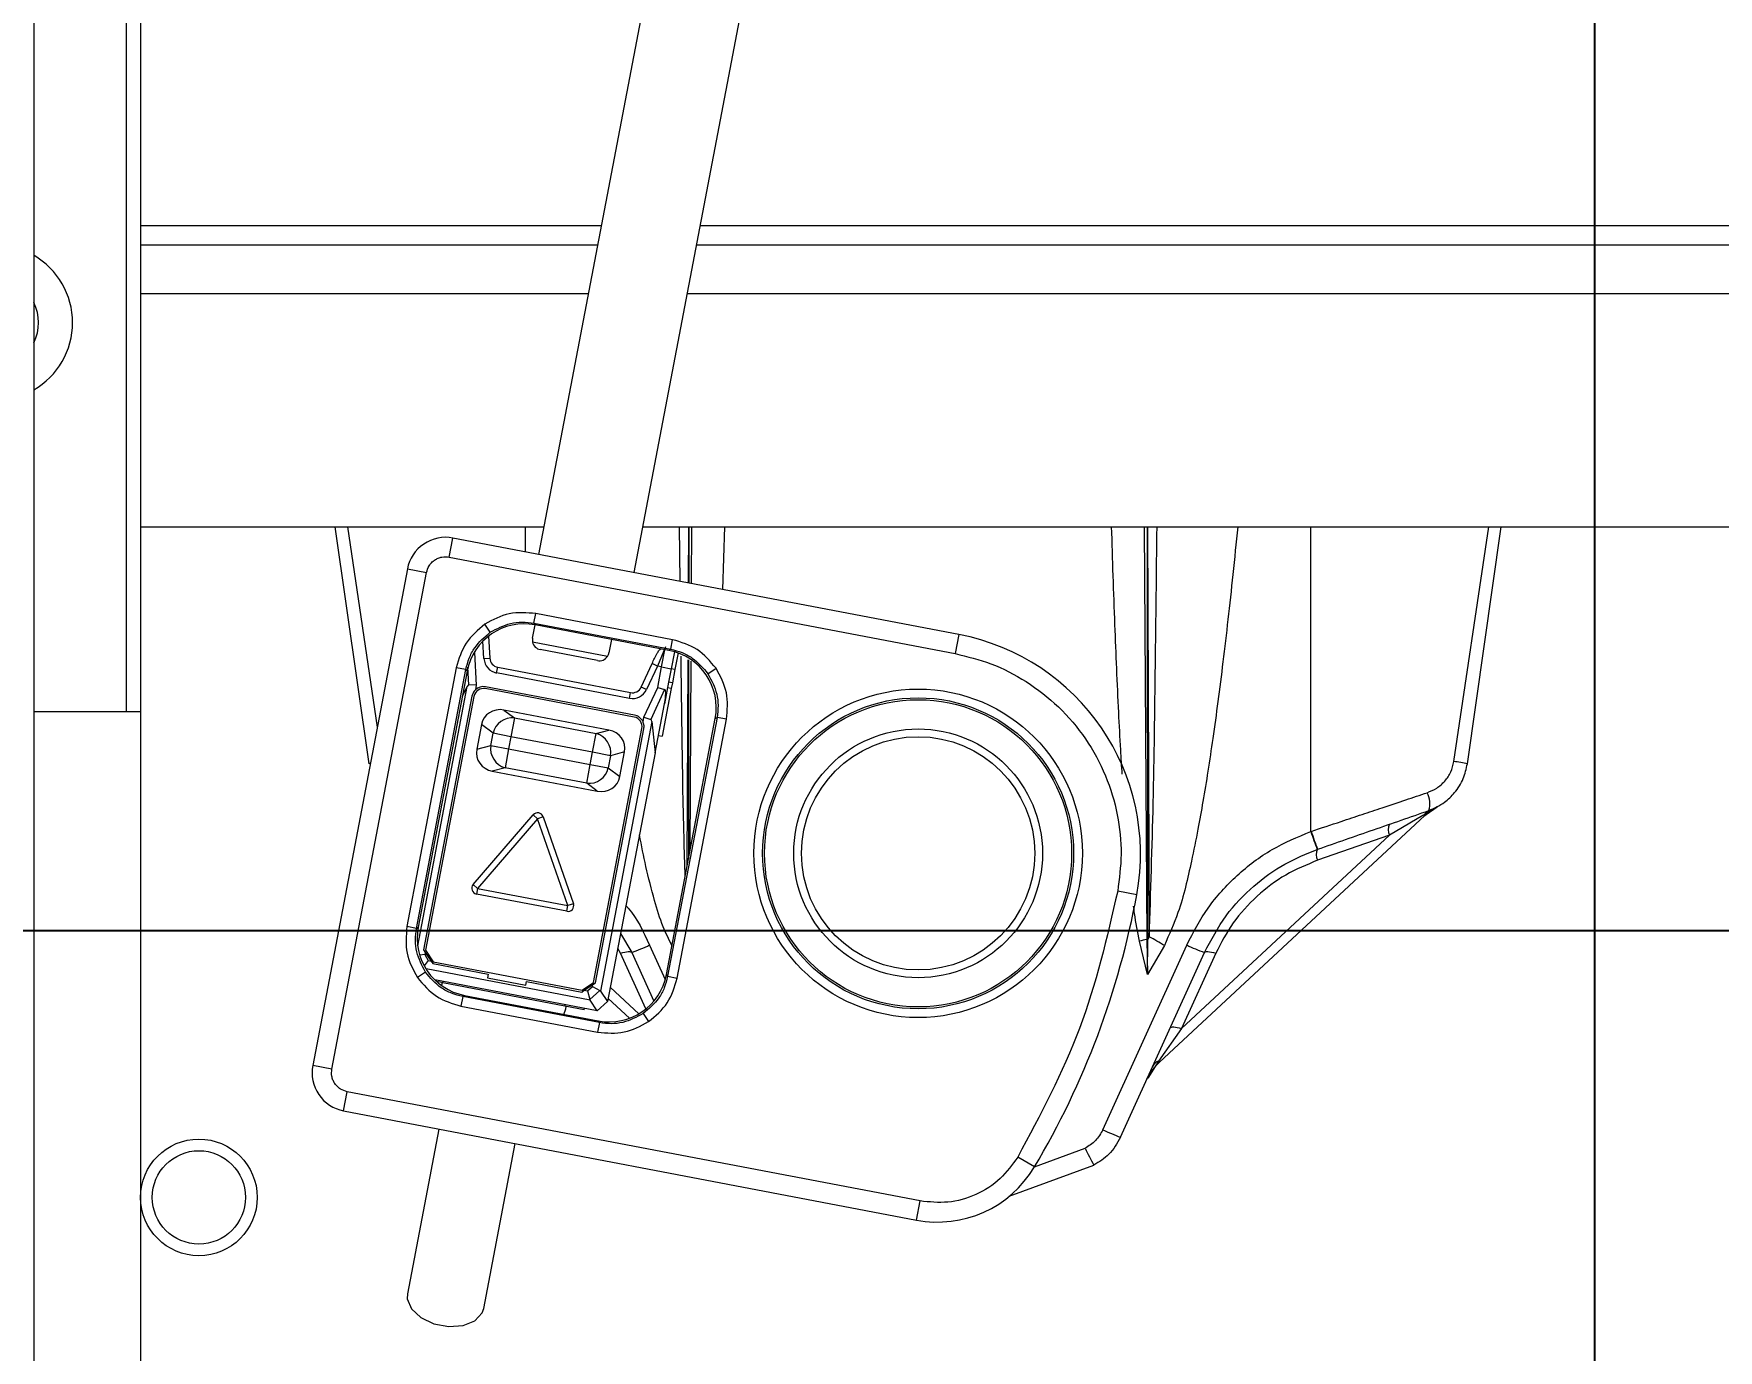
# Model space of a CAD drawing. Header units: millimetres. Extents: x 169 to 14583, y -399 to 10804.
# Drawn here: x 8075.8 to 8162.4, y 5187.7 to 5255.4 of the extents above; entities that cross this region are included whole.
import ezdxf

# ---------------------------------------------------------------- set-up
doc = ezdxf.new("R2010")
doc.units = ezdxf.units.MM
doc.header["$LTSCALE"] = 35
doc.layers.add('1', color=70, linetype='Continuous')
doc.styles.add('SLDTEXTSTYLE2', font='TXT', dxfattribs={"width": 0.7})
doc.dimstyles.new('SLDDIMSTYLE3', dxfattribs={"dimtxt": 105.988363, "dimasz": 26.25, "dimexe": 0, "dimexo": 0.0625, "dimgap": 26.497091, "dimtad": 1, "dimrnd": 1e-09, "dimzin": 12, "dimdsep": 46, "dimtxsty": 'SLDTEXTSTYLE2', "dimsah": 1, "dimcen": 0.09, "dimadec": 0, "dimazin": 3, "dimtfac": 1, "dimtdec": 3, "dimtofl": 0, "dimtmove": 0, "dimatfit": 3, "dimfxl": 0, "dimfrac": 2, "dimtolj": 1, "dimtzin": 12, "dimarcsym": 0})
doc.dimstyles.new('SLDDIMSTYLE5', dxfattribs={"dimtxt": 105.988363, "dimasz": 26.25, "dimexe": 0, "dimexo": 0.0625, "dimgap": 26.497091, "dimtad": 1, "dimdec": 0, "dimrnd": 1e-09, "dimzin": 12, "dimdsep": 46, "dimtxsty": 'SLDTEXTSTYLE2', "dimsah": 1, "dimcen": 0.09, "dimadec": 0, "dimazin": 3, "dimtfac": 1, "dimtdec": 3, "dimtofl": 0, "dimtmove": 0, "dimatfit": 3, "dimfxl": 0, "dimfrac": 2, "dimtolj": 1, "dimtzin": 12, "dimarcsym": 0})

# ---------------------------------------------------------------- blocks, each defined once
blk = doc.blocks.new('_D_38')
at = {"layer": '1'}
for p, q in [((8156.079, 5335.518), (8156.079, 4480.018)), ((6541.279, 5040.018), (6541.279, 4480.018)), ((7207.029, 4709.487), (7490.329, 4709.487)), ((7490.329, 4547.429), (7207.029, 4547.429)), ((6541.279, 4515.018), (8156.079, 4515.018))]:
    blk.add_line(p, q, dxfattribs=at)
for centre, start, end in [((7207.029, 4628.458), 90, 270), ((7490.329, 4628.458), 270, 90)]:
    blk.add_arc(centre, 81.029, start, end, dxfattribs=at)
for points in [[(6541.279, 4515.018), (6567.529, 4509.768), (6567.529, 4520.268)], [(8156.079, 4515.018), (8129.829, 4520.268), (8129.829, 4509.768)]]:
    blk.add_solid(points, dxfattribs=at)
at = {"layer": '1', "insert": (7207.029, 4686.095), "char_height": 92.6042, "attachment_point": 1, "style": 'SLDTEXTSTYLE2'}
blk.add_mtext('1615', dxfattribs=at)
blk = doc.blocks.new('_D_39')
at = {"layer": '1'}
for p, q in [((10336.279, 5511.018), (11734.619, 5511.018)), ((11699.619, 5511.018), (11699.619, 5088.118)), ((8051.635, 5088.118), (11734.619, 5088.118)), ((11699.619, 5088.118), (11699.619, 4698.415))]:
    blk.add_line(p, q, dxfattribs=at)
for points in [[(11699.619, 5511.018), (11694.369, 5484.768), (11704.869, 5484.768)], [(11699.619, 5088.118), (11704.869, 5114.368), (11694.369, 5114.368)]]:
    blk.add_solid(points, dxfattribs=at)
at = {"layer": '1', "insert": (11580.246, 4698.415), "char_height": 92.6042, "attachment_point": 1, "rotation": 90, "style": 'SLDTEXTSTYLE2'}
blk.add_mtext('423', dxfattribs=at)
blk = doc.blocks.new('_D_42')
at = {"layer": '1'}
for p, q in [((6541.279, 5209.24), (7741.279, 5209.24)), ((7741.279, 5209.24), (8175.501, 5209.24))]:
    blk.add_line(p, q, dxfattribs=at)
for points in [[(6541.279, 5209.24), (6567.529, 5203.99), (6567.529, 5214.49)], [(7741.279, 5209.24), (7715.029, 5214.49), (7715.029, 5203.99)]]:
    blk.add_solid(points, dxfattribs=at)
at = {"layer": '1', "insert": (7892.2, 5328.613), "char_height": 92.6042, "attachment_point": 1, "style": 'SLDTEXTSTYLE2'}
blk.add_mtext('1200', dxfattribs=at)

msp = doc.modelspace()

# ---------------------------------------------------------------- linework, layer by layer
at = {"color": 7, "linetype": 'Continuous', "lineweight": 18}
for p, q in [((8075.779, 5629.168), (8075.779, 5170.518)), ((8080.529, 5629.168), (8080.529, 5220.518)), ((8081.279, 5629.168), (8081.279, 5220.518)), ((8117.857, 5313.03), (8101.754, 5228.598)), ((8106.666, 5227.661), (8122.796, 5312.236)), ((8081.279, 5245.518), (8104.981, 5245.518)), ((8110.071, 5245.518), (8251.279, 5245.518)), ((8081.279, 5244.518), (8104.791, 5244.518)), ((8109.881, 5244.518), (9461.279, 5244.518)), ((8081.279, 5242.018), (8104.314, 5242.018)), ((8109.404, 5242.018), (9461.279, 5242.018)), ((8081.279, 5230.018), (8102.025, 5230.018)), ((8091.279, 5230.018), (8093.02, 5217.827)), ((8091.919, 5230.018), (8093.451, 5219.702)), ((8101.077, 5228.727), (8101.077, 5230.018)), ((8107.115, 5230.018), (9461.279, 5230.018)), ((8108.985, 5230.018), (8109.018, 5227.213)), ((8109.466, 5227.127), (8109.479, 5230.018)), ((8109.479, 5230.018), (8109.477, 5227.125)), ((8109.628, 5227.096), (8109.646, 5230.018)), ((8111.322, 5230.018), (8111.216, 5226.793)), ((8132.911, 5230.018), (8133.041, 5208.786)), ((8133.079, 5230.018), (8133.172, 5208.929)), ((8133.094, 5208.785), (8133.079, 5230.018)), ((8141.481, 5214.338), (8141.481, 5230.018)), ((8148.845, 5217.942), (8150.638, 5230.018)), ((8149.537, 5217.827), (8151.279, 5230.018)), ((8097.156, 5228.457), (8097.344, 5229.439)), ((8123.375, 5224.475), (8097.344, 5229.439)), ((8095.005, 5227.849), (8090.134, 5202.309)), ((8095.005, 5227.849), (8095.987, 5227.662)), ((8097.156, 5228.457), (8123.187, 5223.492)), ((8091.116, 5202.122), (8095.987, 5227.662)), ((8101.517, 5225.059), (8101.611, 5225.55)), ((8108.644, 5224.208), (8101.611, 5225.55)), ((8099.269, 5224.593), (8098.988, 5225.007)), ((8099.18, 5224.39), (8099.244, 5223.252)), ((8101.44, 5224.28), (8101.571, 5224.968)), ((8101.517, 5225.059), (8108.55, 5223.717)), ((8101.517, 5225.059), (8101.58, 5224.966)), ((8108.458, 5223.655), (8101.58, 5224.966)), ((8123.375, 5224.475), (8123.187, 5223.492)), ((8098.451, 5223.553), (8098.546, 5221.869)), ((8098.945, 5223.235), (8098.894, 5224.138)), ((8105.291, 5223.342), (8101.443, 5224.076)), ((8104.784, 5223.134), (8101.837, 5223.696)), ((8105.5, 5224.219), (8105.369, 5223.531)), ((8108.277, 5223.834), (8107.864, 5222.851)), ((8108.082, 5222.81), (8108.251, 5223.694)), ((8108.55, 5223.717), (8108.458, 5223.655)), ((8108.55, 5223.717), (8108.644, 5224.208)), ((8108.739, 5223.587), (8108.573, 5222.716)), ((8108.933, 5223.534), (8108.77, 5222.679)), ((8097.518, 5222.768), (8094.978, 5209.448)), ((8095.469, 5209.355), (8098.009, 5222.675)), ((8098.009, 5222.675), (8097.518, 5222.768)), ((8098.009, 5222.675), (8098.072, 5222.582)), ((8098.17, 5221.894), (8098.12, 5222.791)), ((8098.945, 5223.235), (8099.244, 5223.252)), ((8099.594, 5222.495), (8099.65, 5222.789)), ((8099.65, 5222.789), (8106.484, 5221.486)), ((8107.032, 5221.767), (8107.592, 5222.977)), ((8107.864, 5222.851), (8107.304, 5221.641)), ((8107.864, 5222.851), (8107.592, 5222.977)), ((8108.082, 5222.81), (8107.864, 5222.851)), ((8107.881, 5221.754), (8108.082, 5222.81)), ((8108.082, 5222.81), (8108.573, 5222.716)), ((8108.573, 5222.716), (8108.442, 5222.029)), ((8108.77, 5222.679), (8108.573, 5222.716)), ((8108.77, 5222.679), (8108.638, 5221.991)), ((8109.402, 5212.596), (8109.448, 5223.176)), ((8109.474, 5223.164), (8109.466, 5212.934)), ((8109.544, 5213.34), (8109.604, 5223.101)), ((8110.469, 5222.457), (8110.882, 5222.738)), ((8095.534, 5208.463), (8098.079, 5221.806)), ((8098.072, 5222.582), (8095.561, 5209.417)), ((8098.079, 5221.806), (8097.835, 5221.337)), ((8098.546, 5221.869), (8098.17, 5221.894)), ((8098.546, 5221.869), (8098.5, 5221.629)), ((8106.692, 5220.326), (8099.03, 5221.788)), ((8106.428, 5221.191), (8099.594, 5222.495)), ((8107.304, 5221.641), (8107.032, 5221.767)), ((8108.442, 5222.029), (8108.23, 5220.915)), ((8108.638, 5221.991), (8108.442, 5222.029)), ((8108.638, 5221.991), (8108.582, 5221.697)), ((8098.328, 5221.311), (8095.837, 5208.246)), ((8098.427, 5221.292), (8095.935, 5208.227)), ((8106.673, 5220.228), (8099.011, 5221.689)), ((8106.428, 5221.191), (8106.484, 5221.486)), ((8107.172, 5220.224), (8107.881, 5221.754)), ((8108.239, 5221.639), (8107.531, 5220.109)), ((8107.749, 5218.394), (8108.23, 5220.915)), ((8107.881, 5221.754), (8108.239, 5221.639)), ((8108.582, 5221.697), (8108.114, 5219.241)), ((8108.582, 5221.697), (8108.386, 5221.734)), ((8075.779, 5220.518), (8080.529, 5220.518)), ((8080.529, 5220.518), (8081.279, 5220.518)), ((8081.279, 5220.518), (8081.279, 5152.018)), ((8099.973, 5220.59), (8100.517, 5220.186)), ((8105.374, 5219.56), (8099.973, 5220.59)), ((8100.517, 5220.186), (8100.332, 5219.218)), ((8100.517, 5220.186), (8104.721, 5219.384)), ((8107.127, 5219.984), (8107.172, 5220.224)), ((8107.172, 5220.224), (8107.531, 5220.109)), ((8108.331, 5206.982), (8110.842, 5220.147)), ((8110.934, 5220.21), (8108.394, 5206.89)), ((8108.885, 5206.796), (8111.425, 5220.116)), ((8110.842, 5220.147), (8110.934, 5220.21)), ((8111.425, 5220.116), (8110.934, 5220.21)), ((8098.811, 5219.839), (8098.57, 5218.572)), ((8099.409, 5219.394), (8098.811, 5219.839)), ((8099.289, 5218.766), (8099.409, 5219.394)), ((8100.332, 5219.218), (8099.409, 5219.394)), ((8100.332, 5219.218), (8100.212, 5218.59)), ((8104.536, 5218.417), (8100.332, 5219.218)), ((8104.536, 5218.417), (8104.721, 5219.384)), ((8104.579, 5206.579), (8107.071, 5219.643)), ((8104.677, 5206.56), (8107.169, 5219.625)), ((8104.721, 5219.384), (8105.374, 5219.56)), ((8107.584, 5219.993), (8104.939, 5206.127)), ((8107.584, 5219.993), (8107.749, 5218.394)), ((8107.917, 5219.278), (8108.114, 5219.241)), ((8098.57, 5218.572), (8099.289, 5218.766)), ((8099.289, 5218.766), (8100.212, 5218.59)), ((8100.212, 5218.59), (8100.028, 5217.622)), ((8100.212, 5218.59), (8104.416, 5217.788)), ((8104.416, 5217.788), (8104.536, 5218.417)), ((8105.459, 5218.241), (8104.536, 5218.417)), ((8107.749, 5218.394), (8105.306, 5205.587)), ((8106.178, 5218.434), (8105.459, 5218.241)), ((8105.937, 5217.167), (8106.178, 5218.434)), ((8100.028, 5217.622), (8099.374, 5217.446)), ((8099.374, 5217.446), (8104.775, 5216.416)), ((8104.232, 5216.82), (8100.028, 5217.622)), ((8104.232, 5216.82), (8104.416, 5217.788)), ((8104.416, 5217.788), (8105.339, 5217.612)), ((8105.459, 5218.241), (8105.339, 5217.612)), ((8105.339, 5217.612), (8105.937, 5217.167)), ((8104.775, 5216.416), (8104.232, 5216.82)), ((8098.385, 5211.612), (8101.479, 5215.196)), ((8101.706, 5215), (8098.613, 5211.416)), ((8101.706, 5215), (8101.479, 5215.196)), ((8101.989, 5215.098), (8101.706, 5215)), ((8103.263, 5210.529), (8101.706, 5215)), ((8101.989, 5215.098), (8103.546, 5210.627)), ((8133.701, 5202.472), (8147.351, 5215.156)), ((8147.253, 5215.159), (8145.53, 5214.147)), ((8147.309, 5215.193), (8147.253, 5215.159)), ((8147.393, 5215.248), (8147.309, 5215.193)), ((8147.351, 5215.156), (8147.42, 5215.218)), ((8147.98, 5215.605), (8147.393, 5215.248)), ((8147.393, 5215.248), (8147.42, 5215.218)), ((8147.42, 5215.218), (8147.98, 5215.605)), ((8147.883, 5215.562), (8147.706, 5215.476)), ((8147.881, 5215.561), (8147.706, 5215.476)), ((8145.53, 5214.147), (8134.83, 5204.204)), ((8141.5, 5214.345), (8141.481, 5214.338)), ((8145.53, 5214.147), (8141.827, 5212.858)), ((8141.811, 5213.42), (8141.828, 5213.426)), ((8098.613, 5211.416), (8098.385, 5211.612)), ((8098.613, 5211.416), (8098.556, 5211.121)), ((8098.613, 5211.416), (8103.263, 5210.529)), ((8103.207, 5210.234), (8098.556, 5211.121)), ((8103.207, 5210.234), (8103.263, 5210.529)), ((8103.546, 5210.627), (8103.263, 5210.529)), ((8132.529, 5211.09), (8131.546, 5211.272)), ((8091.577, 5209.883), (8091.578, 5209.883)), ((8095.469, 5209.355), (8094.978, 5209.448)), ((8095.469, 5209.355), (8095.561, 5209.417)), ((8105.973, 5209.085), (8106.55, 5208.114)), ((8133.041, 5208.786), (8133.079, 5206.986)), ((8133.079, 5206.986), (8133.094, 5208.785)), ((8133.172, 5208.929), (8133.094, 5208.785)), ((8095.904, 5208.018), (8095.639, 5207.98)), ((8095.837, 5208.246), (8095.923, 5208.119)), ((8095.923, 5208.119), (8095.904, 5208.018)), ((8095.904, 5208.018), (8096.066, 5207.703)), ((8095.923, 5208.119), (8096.227, 5207.672)), ((8095.935, 5208.227), (8096.332, 5207.643)), ((8105.969, 5208.078), (8105.828, 5208.321)), ((8107.27, 5205.211), (8105.969, 5208.078)), ((8106.55, 5208.114), (8107.684, 5205.617)), ((8107.461, 5208.501), (8108.269, 5206.721)), ((8108.615, 5208.47), (8108.61, 5208.478)), ((8130.784, 5199.001), (8135.096, 5208.501)), ((8131.695, 5198.614), (8136.007, 5208.114)), ((8133.079, 5206.986), (8132.669, 5208.698)), ((8133.947, 5208.478), (8133.079, 5206.986)), ((8136.588, 5208.078), (8134.83, 5204.204)), ((8095.934, 5207.107), (8095.521, 5206.826)), ((8096.066, 5207.703), (8095.866, 5207.435)), ((8104.403, 5205.657), (8095.963, 5207.267)), ((8096.066, 5207.703), (8096.227, 5207.672)), ((8096.227, 5207.672), (8096.314, 5207.544)), ((8096.314, 5207.544), (8099.162, 5207.001)), ((8096.332, 5207.643), (8103.994, 5206.181)), ((8104.771, 5205.117), (8096.41, 5206.712)), ((8096.823, 5206.557), (8096.513, 5206.616)), ((8096.788, 5206.563), (8096.765, 5206.44)), ((8096.823, 5206.557), (8096.837, 5206.63)), ((8103.112, 5205.357), (8096.823, 5206.557)), ((8098.466, 5206.242), (8098.466, 5206.243)), ((8099.162, 5207.001), (8099.125, 5206.805)), ((8099.125, 5206.805), (8101.09, 5206.43)), ((8101.09, 5206.43), (8101.127, 5206.626)), ((8101.127, 5206.626), (8103.976, 5206.083)), ((8103.976, 5206.083), (8104.103, 5206.17)), ((8103.994, 5206.181), (8104.579, 5206.579)), ((8104.103, 5206.17), (8104.55, 5206.473)), ((8104.103, 5206.17), (8104.264, 5206.139)), ((8104.264, 5206.139), (8104.531, 5206.373)), ((8104.906, 5206.158), (8104.384, 5205.7)), ((8104.531, 5206.373), (8104.55, 5206.473)), ((8104.531, 5206.373), (8104.906, 5206.158)), ((8104.55, 5206.473), (8104.677, 5206.56)), ((8105.447, 5206.323), (8106.911, 5204.962)), ((8108.394, 5206.89), (8108.331, 5206.982)), ((8108.394, 5206.89), (8108.885, 5206.796)), ((8097.853, 5205.847), (8097.759, 5205.356)), ((8097.759, 5205.356), (8104.793, 5204.015)), ((8097.853, 5205.847), (8097.945, 5205.91)), ((8104.886, 5204.506), (8097.853, 5205.847)), ((8097.945, 5205.91), (8104.823, 5204.598)), ((8103.112, 5205.357), (8103.126, 5205.431)), ((8104.094, 5205.17), (8103.112, 5205.357)), ((8103.15, 5205.222), (8103.173, 5205.345)), ((8104.264, 5206.139), (8104.384, 5205.7)), ((8104.771, 5205.117), (8104.403, 5205.657)), ((8104.771, 5205.117), (8105.306, 5205.587)), ((8104.939, 5206.127), (8105.306, 5205.587)), ((8105.336, 5205.743), (8106.426, 5204.731)), ((8103.061, 5204.934), (8103.15, 5205.222)), ((8104.094, 5205.17), (8104.108, 5205.243)), ((8104.886, 5204.506), (8104.793, 5204.015)), ((8104.886, 5204.506), (8104.823, 5204.598)), ((8107.134, 5204.971), (8107.415, 5204.558)), ((8134.83, 5204.204), (8133.641, 5202.527)), ((8091.116, 5202.122), (8090.134, 5202.309)), ((8133.641, 5202.527), (8133.095, 5201.649)), ((8133.048, 5201.596), (8133.077, 5201.653)), ((8091.724, 5199.97), (8091.911, 5200.953)), ((8121.38, 5195.332), (8091.911, 5200.953)), ((8091.724, 5199.97), (8121.192, 5194.35)), ((8096.625, 5199.035), (8095.008, 5190.554)), ((8098.937, 5189.805), (8100.554, 5198.286)), ((8127.264, 5197.083), (8126.405, 5197.594)), ((8127.263, 5197.083), (8129.867, 5198.043)), ((8125.958, 5195.583), (8130.319, 5197.178)), ((8121.192, 5194.35), (8121.38, 5195.332))]:
    msp.add_line(p, q, dxfattribs=at)
at = {"color": 7, "linetype": 'Continuous', "lineweight": 18, "flags": 128}
for points in [[(8105.969, 5208.078), (8106.083, 5208.111), (8106.188, 5208.137), (8106.283, 5208.155), (8106.366, 5208.164), (8106.436, 5208.165), (8106.49, 5208.156), (8106.529, 5208.139), (8106.55, 5208.114)], [(8136.007, 5208.114), (8136.029, 5208.139), (8136.067, 5208.156), (8136.121, 5208.165), (8136.191, 5208.164), (8136.274, 5208.155), (8136.369, 5208.137), (8136.475, 5208.111), (8136.588, 5208.078)], [(8134.249, 5204.24), (8134.27, 5204.266), (8134.309, 5204.282), (8134.363, 5204.291), (8134.433, 5204.29), (8134.516, 5204.281), (8134.611, 5204.263), (8134.716, 5204.238), (8134.83, 5204.204)], [(8095.008, 5190.554), (8095, 5190.291), (8095.212, 5189.78), (8095.692, 5189.33), (8096.367, 5189.009), (8097.134, 5188.867), (8097.877, 5188.924), (8098.482, 5189.173), (8098.857, 5189.574), (8098.937, 5189.805)]]:
    msp.add_lwpolyline(points, dxfattribs=at)
at = {"color": 7, "linetype": 'Continuous', "lineweight": 18}
for centre, radius in [((8121.279, 5213.218), 8.45), ((8121.279, 5213.218), 8), ((8121.279, 5213.218), 7.9), ((8121.279, 5213.218), 6.4), ((8121.279, 5213.218), 6), ((8084.279, 5195.518), 3), ((8084.279, 5195.518), 2.4)]:
    msp.add_circle(centre, radius, dxfattribs=at)
for centre, radius, start, end in [((8073.779, 5240.518), 4, 300, 60), ((8073.779, 5240.518), 2.25, 332.73396, 27.26604), ((8096.969, 5227.474), 2, 79.20231, 169.20231), ((8121.22, 5213.178), 11.5, 349.5404, 79.20231), ((8101.931, 5224.187), 0.5, 192.78049, 259.20231), ((8099.744, 5223.28), 0.8, 183.23856, 259.20231), ((8099.744, 5223.28), 0.5, 183.23856, 259.20231), ((8104.878, 5223.625), 0.5, 259.20231, 325.62413), ((8098.918, 5221.198), 0.6, 79.20231, 134.11779), ((8106.578, 5221.977), 0.5, 259.20231, 335.16607), ((8098.918, 5221.198), 0.5, 79.20231, 169.20231), ((8106.578, 5221.977), 0.8, 259.20231, 335.16607), ((8100.417, 5219.155), 1.036, 84.46394, 166.62651), ((8106.58, 5219.737), 0.5, 349.20231, 79.20231), ((8106.58, 5219.737), 0.6, 24.28684, 79.20231), ((8104.434, 5218.389), 1.036, 351.77811, 73.94069), ((8100.314, 5218.617), 1.036, 171.77811, 253.94069), ((8093.159, 5217.398), 0.451, 98.00094, 107.93941), ((8104.332, 5217.851), 1.036, 264.46394, 346.62651), ((8147.715, 5209.023), 8.991, 78.30573, 82.77565), ((8146.452, 5215.778), 1.159, 341.87683, 28.78198), ((8101.706, 5215), 0.3, 19.20231, 139.20231), ((8147.815, 5214.879), 0.595, 110.92601, 148.25133), ((8147.467, 5215.332), 0.211, 221.29411, 236.53963), ((8167.956, 5223.345), 27.965, 198.78871, 200.78708), ((8170.589, 5224.209), 30.716, 198.73179, 200.55067), ((8146.129, 5214.43), 0.663, 154.59344, 205.30108), ((8142.426, 5213.142), 0.663, 154.59344, 205.30108), ((8098.613, 5211.416), 0.3, 139.20231, 259.20231), ((8103.263, 5210.529), 0.3, 259.20231, 19.20231), ((8090.735, 5218.806), 42.5, 329.26055, 349.5404), ((8150.502, 5133.692), 77.097, 103.08989, 103.3743), ((8133.079, 5211.566), 2.781, 269.23238, 270.31751), ((7912.405, 4828.586), 439.771, 59.75045, 59.86733), ((8102.958, 5217.828), 10.356, 290.29447, 295.77081), ((8139.599, 5217.828), 10.356, 244.22919, 249.70553), ((8092.098, 5201.935), 2, 169.20231, 259.20231), ((8133.827, 5202.031), 0.53, 110.63571, 154.12395), ((8133.915, 5202.769), 0.366, 221.48873, 234.2273), ((8135.287, 5208.327), 10.356, 244.22919, 249.70553), ((8148.236, 5207.082), 20.472, 206.19987, 208.93368), ((8122.279, 5200.047), 5.8, 259.20231, 329.26055)]:
    msp.add_arc(centre, radius, start, end, dxfattribs=at)
for centre, major_axis, ratio, start_param, end_param in [((8101.02, 5222.018), (-1.688, 2.483), 0.999315, 5.49813, 7.068241), ((8107.894, 5220.707), (2.483, 1.688), 0.999315, 5.49813, 7.068241), ((8098.029, 5219.159), (0.141, 2.735), 0.122238, 6.281401, 6.544624), ((8107.364, 5219.045), (0.876, 2.595), 0.122238, 5.558099, 6.284969), ((8099.845, 5219.58), (0.865, -0.644), 0.927053, 2.05234, 3.56371), ((8106.656, 5217.514), (0.876, 2.595), 0.122238, 6.021747, 6.284969), ((8105.122, 5218.574), (1.042, 0.28), 0.927053, 5.861068, 7.372438), ((8099.626, 5218.432), (-1.042, -0.28), 0.927053, 5.861068, 7.372438), ((8104.903, 5217.426), (-0.865, 0.644), 0.927053, 2.05234, 3.56371), ((8098.51, 5208.857), (-2.483, -1.688), 0.999315, 5.49813, 7.068241), ((8105.384, 5207.546), (1.688, -2.483), 0.999315, 5.49813, 7.068241), ((8104.345, 5205.397), (0.572, 0.754), 0.318466, 6.176414, 6.32467), ((8105.025, 5205.994), (0.631, 0.322), 0.443832, 3.049288, 3.197544)]:
    msp.add_ellipse(centre, major_axis=major_axis, ratio=ratio, start_param=start_param, end_param=end_param, dxfattribs=at)
for points, knots in [([(8131.78, 5217.283), (8131.754, 5217.701), (8131.689, 5218.762), (8131.556, 5221.325), (8131.388, 5225.152), (8131.288, 5228.336), (8131.235, 5230.018)], [0, 0, 0, 0, 0.0985271, 0.2503278, 0.6040196, 1, 1, 1, 1]), ([(8133.172, 5208.929), (8133.247, 5211.225), (8133.4, 5215.882), (8133.488, 5222.913), (8133.544, 5227.646), (8133.572, 5230.018)], [0, 0, 0, 0, 0.326793, 0.662686, 1, 1, 1, 1]), ([(8137.721, 5230.018), (8137.639, 5229.198), (8137.478, 5227.605), (8137.224, 5225.287), (8136.969, 5223.108), (8136.71, 5221.069), (8136.453, 5219.194), (8136.197, 5217.482), (8135.943, 5215.929), (8135.668, 5214.388), (8135.272, 5212.475), (8134.819, 5210.43), (8134.196, 5209.035), (8133.947, 5208.478)], [0, 0, 0, 0, 0.112622, 0.218921, 0.318901, 0.412571, 0.49994, 0.577633, 0.649354, 0.715119, 0.791574, 0.916657, 1, 1, 1, 1]), ([(8095.987, 5227.662), (8096.024, 5227.783), (8096.08, 5227.97), (8096.246, 5228.175), (8096.403, 5228.307), (8096.583, 5228.404), (8096.836, 5228.483), (8097.03, 5228.467), (8097.156, 5228.457)], [0, 0, 0, 0, 0.239443, 0.3695502, 0.4999998, 0.6301073, 0.760557, 1, 1, 1, 1]), ([(8101.611, 5225.55), (8101.147, 5225.589), (8100.219, 5225.669), (8099.398, 5225.227), (8098.988, 5225.007)], [0, 0, 0, 0, 0.500046, 1, 1, 1, 1]), ([(8098.988, 5225.007), (8098.632, 5224.707), (8097.919, 5224.107), (8097.652, 5223.214), (8097.518, 5222.768)], [0, 0, 0, 0, 0.499954, 1, 1, 1, 1]), ([(8098.009, 5222.675), (8098.06, 5222.873), (8098.16, 5223.263), (8098.533, 5223.965), (8098.977, 5224.344), (8099.269, 5224.593)], [0, 0, 0, 0, 0.26086, 0.514841, 1, 1, 1, 1]), ([(8099.269, 5224.593), (8099.608, 5224.773), (8100.125, 5225.047), (8100.914, 5225.136), (8101.314, 5225.084), (8101.517, 5225.059)], [0, 0, 0, 0, 0.485159, 0.73914, 1, 1, 1, 1]), ([(8101.44, 5224.28), (8101.434, 5224.226), (8101.427, 5224.157), (8101.441, 5224.09), (8101.443, 5224.076)], [0, 0, 0, 0, 0.797068, 1, 1, 1, 1]), ([(8105.291, 5223.342), (8105.318, 5223.39), (8105.352, 5223.451), (8105.366, 5223.517), (8105.369, 5223.531)], [0, 0, 0, 0, 0.797068, 1, 1, 1, 1]), ([(8107.592, 5222.977), (8107.676, 5223.159), (8107.784, 5223.393), (8107.938, 5223.65), (8108.012, 5223.711), (8108.04, 5223.734)], [0, 0, 0, 0, 0.677158, 0.876523, 1, 1, 1, 1]), ([(8108.55, 5223.717), (8108.748, 5223.667), (8109.139, 5223.567), (8109.84, 5223.194), (8110.22, 5222.749), (8110.469, 5222.457)], [0, 0, 0, 0, 0.26086, 0.514841, 1, 1, 1, 1]), ([(8110.882, 5222.738), (8110.582, 5223.094), (8109.982, 5223.807), (8109.09, 5224.075), (8108.644, 5224.208)], [0, 0, 0, 0, 0.499954, 1, 1, 1, 1]), ([(8123.187, 5223.492), (8123.808, 5223.339), (8125.086, 5223.025), (8126.893, 5222.089), (8128.556, 5220.793), (8129.948, 5219.148), (8130.977, 5217.254), (8131.582, 5215.234), (8131.798, 5213.211), (8131.628, 5211.906), (8131.546, 5211.272)], [0, 0, 0, 0, 0.11658, 0.240089, 0.368691, 0.5, 0.631309, 0.759911, 0.88342, 1, 1, 1, 1]), ([(8109.066, 5223.361), (8109.085, 5222.026), (8109.128, 5218.925), (8109.177, 5215.133), (8109.262, 5212.677), (8109.286, 5211.987)], [0, 0, 0, 0, 0.352095, 0.81794, 1, 1, 1, 1]), ([(8111.425, 5220.116), (8111.465, 5220.58), (8111.545, 5221.508), (8111.103, 5222.328), (8110.882, 5222.738)], [0, 0, 0, 0, 0.500046, 1, 1, 1, 1]), ([(8110.469, 5222.457), (8110.649, 5222.118), (8110.923, 5221.602), (8111.011, 5220.812), (8110.96, 5220.412), (8110.934, 5220.21)], [0, 0, 0, 0, 0.485159, 0.73914, 1, 1, 1, 1]), ([(8098.5, 5221.629), (8098.456, 5221.578), (8098.375, 5221.484), (8098.343, 5221.365), (8098.328, 5221.311)], [0, 0, 0, 0, 0.546623, 1, 1, 1, 1]), ([(8107.169, 5219.625), (8107.176, 5219.692), (8107.189, 5219.815), (8107.146, 5219.931), (8107.127, 5219.984)], [0, 0, 0, 0, 0.54694, 1, 1, 1, 1]), ([(8147.467, 5216.336), (8147.637, 5216.407), (8147.976, 5216.549), (8148.394, 5216.922), (8148.715, 5217.39), (8148.802, 5217.758), (8148.845, 5217.942)], [0, 0, 0, 0, 0.249776, 0.49984, 0.749898, 1, 1, 1, 1]), ([(8147.553, 5215.418), (8147.835, 5215.544), (8148.334, 5215.769), (8148.93, 5216.355), (8149.359, 5217.027), (8149.479, 5217.567), (8149.537, 5217.827)], [0, 0, 0, 0, 0.282663, 0.49958, 0.758593, 1, 1, 1, 1]), ([(8141.5, 5214.345), (8142.013, 5214.516), (8142.891, 5214.809), (8144.112, 5215.216), (8145.225, 5215.588), (8146.34, 5215.96), (8147.104, 5216.215), (8147.467, 5216.336)], [0, 0, 0, 0, 0.2560913, 0.4376176, 0.6101078, 0.8148545, 1, 1, 1, 1]), ([(8141.828, 5213.426), (8142.791, 5213.761), (8144.718, 5214.432), (8146.608, 5215.089), (8147.553, 5215.418)], [0, 0, 0, 0, 0.5003751, 1, 1, 1, 1]), ([(8108.61, 5208.478), (8108.454, 5208.796), (8108.087, 5209.54), (8107.675, 5210.914), (8107.276, 5212.491), (8107.05, 5213.621), (8106.942, 5214.162)], [0, 0, 0, 0, 0.178602, 0.418397, 0.721342, 1, 1, 1, 1]), ([(8135.096, 5208.501), (8135.438, 5209.152), (8136.128, 5210.466), (8137.646, 5212.123), (8139.431, 5213.486), (8140.802, 5214.056), (8141.481, 5214.338)], [0, 0, 0, 0, 0.247455, 0.500033, 0.752593, 1, 1, 1, 1]), ([(8136.007, 5208.114), (8136.354, 5208.766), (8137.028, 5210.032), (8138.483, 5211.547), (8140.074, 5212.708), (8141.245, 5213.188), (8141.811, 5213.42)], [0, 0, 0, 0, 0.273291, 0.531059, 0.773297, 1, 1, 1, 1]), ([(8141.827, 5212.858), (8141.272, 5212.629), (8140.157, 5212.169), (8138.678, 5211.046), (8137.426, 5209.676), (8136.867, 5208.61), (8136.588, 5208.078)], [0, 0, 0, 0, 0.248546, 0.49931, 0.750444, 1, 1, 1, 1]), ([(8106.248, 5210.524), (8106.285, 5210.483), (8106.814, 5209.899), (8107.149, 5209.175), (8107.461, 5208.501)], [0, 0, 0, 0, 0.070245, 1, 1, 1, 1]), ([(8132.669, 5208.698), (8132.572, 5209.172), (8132.45, 5209.771), (8132.383, 5210.379), (8132.368, 5210.507)], [0, 0, 0, 0, 0.789648, 1, 1, 1, 1]), ([(8094.978, 5209.448), (8094.938, 5208.984), (8094.858, 5208.056), (8095.3, 5207.236), (8095.521, 5206.826)], [0, 0, 0, 0, 0.500046, 1, 1, 1, 1]), ([(8095.934, 5207.107), (8095.755, 5207.446), (8095.481, 5207.963), (8095.392, 5208.752), (8095.443, 5209.152), (8095.469, 5209.355)], [0, 0, 0, 0, 0.485159, 0.73914, 1, 1, 1, 1]), ([(8097.853, 5205.847), (8097.655, 5205.898), (8097.264, 5205.997), (8096.563, 5206.37), (8096.183, 5206.815), (8095.934, 5207.107)], [0, 0, 0, 0, 0.26086, 0.514841, 1, 1, 1, 1]), ([(8095.521, 5206.826), (8095.821, 5206.47), (8096.421, 5205.757), (8097.313, 5205.49), (8097.759, 5205.356)], [0, 0, 0, 0, 0.499954, 1, 1, 1, 1]), ([(8108.394, 5206.89), (8108.343, 5206.692), (8108.244, 5206.301), (8107.871, 5205.6), (8107.426, 5205.22), (8107.134, 5204.971)], [0, 0, 0, 0, 0.26086, 0.514841, 1, 1, 1, 1]), ([(8107.415, 5204.558), (8107.771, 5204.858), (8108.484, 5205.458), (8108.751, 5206.35), (8108.885, 5206.796)], [0, 0, 0, 0, 0.499954, 1, 1, 1, 1]), ([(8104.793, 5204.015), (8105.257, 5203.975), (8106.185, 5203.895), (8107.005, 5204.337), (8107.415, 5204.558)], [0, 0, 0, 0, 0.500046, 1, 1, 1, 1]), ([(8107.134, 5204.971), (8106.795, 5204.791), (8106.278, 5204.517), (8105.489, 5204.429), (8105.089, 5204.48), (8104.886, 5204.506)], [0, 0, 0, 0, 0.485159, 0.73914, 1, 1, 1, 1]), ([(8091.911, 5200.953), (8091.79, 5200.989), (8091.603, 5201.046), (8091.397, 5201.212), (8091.265, 5201.369), (8091.168, 5201.549), (8091.09, 5201.801), (8091.106, 5201.996), (8091.116, 5202.122)], [0, 0, 0, 0, 0.239443, 0.36955, 0.5, 0.630107, 0.760557, 1, 1, 1, 1]), ([(8133.011, 5201.514), (8133.102, 5201.692), (8133.281, 5202.039), (8133.563, 5202.33), (8133.701, 5202.472)], [0, 0, 0, 0, 0.510025, 1, 1, 1, 1]), ([(8130.784, 5199.001), (8130.672, 5198.802), (8130.448, 5198.405), (8130.061, 5198.164), (8129.867, 5198.043)], [0, 0, 0, 0, 0.500028, 1, 1, 1, 1]), ([(8131.695, 5198.614), (8131.515, 5198.299), (8131.175, 5197.704), (8130.593, 5197.346), (8130.319, 5197.178)], [0, 0, 0, 0, 0.529346, 1, 1, 1, 1]), ([(8126.405, 5197.594), (8126.125, 5197.204), (8125.552, 5196.407), (8124.278, 5195.606), (8122.834, 5195.183), (8121.857, 5195.283), (8121.38, 5195.332)], [0, 0, 0, 0, 0.244068, 0.5, 0.755932, 1, 1, 1, 1])]:
    msp.add_open_spline(points, degree=3, knots=knots, dxfattribs=at)
msp.add_open_spline([(8131.546, 5211.272), (8130.992, 5208.878), (8129.885, 5204.091), (8127.565, 5199.759), (8126.405, 5197.594)], degree=3, dxfattribs=at)

# ---------------------------------------------------------------- dimensions: what is measured, and where the dimension line sits
at = {"layer": '1'}
for base, p1, p2, angle, dimstyle, picture, middle in [((11699.619, 5088.118), (10301.279, 5511.018), (8016.635, 5088.118), 90, 'SLDDIMSTYLE5', '_D_39', (11699.619, 4804.652)), ((7741.279, 5209.24), (6541.279, 5075.018), (7741.279, 5194.018), 0, 'SLDDIMSTYLE3', '_D_42', (8033.851, 5209.24))]:
    dim = msp.add_linear_dim(base=base, p1=p1, p2=p2, angle=angle, dimstyle=dimstyle, dxfattribs=at)
    dim.commit()
    dim.dimension.update_dxf_attribs({"geometry": picture, "text_midpoint": middle, "dimtype": 160})
dim = msp.add_linear_dim(base=(8156.079, 4515.018), p1=(6541.279, 5075.018), p2=(8156.079, 5370.518), dimstyle='SLDDIMSTYLE5', dxfattribs=at)
dim.commit()
dim.dimension.update_dxf_attribs({"geometry": '_D_38', "text_midpoint": (7348.679, 4515.018), "dimtype": 160})

doc.saveas('drawing.dxf')
